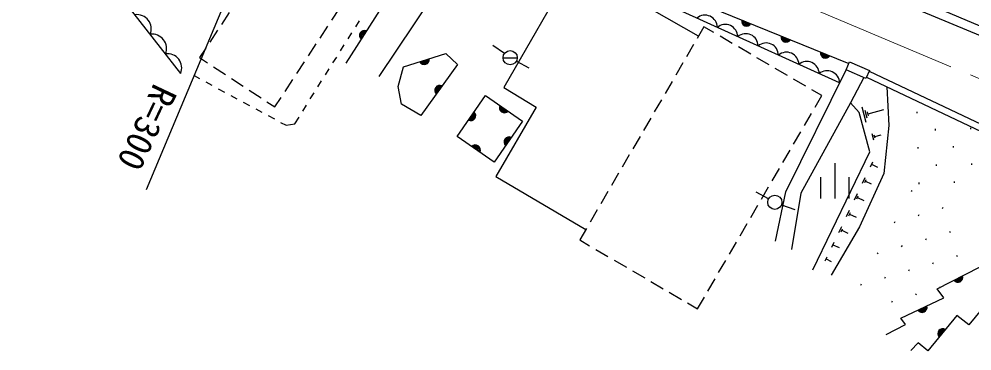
# Model space of a CAD drawing. Units: millimetres, scale not verified. Extents: x 40000 to 680000, y 20000 to 380000.
# Drawn here: x 442127 to 509319, y 248211 to 271612 of the extents above; entities that cross this region are included whole.
import ezdxf
from ezdxf.enums import TextEntityAlignment as Align

# ---------------------------------------------------------------- set-up
doc = ezdxf.new("R2010")
doc.units = ezdxf.units.MM
doc.header["$LTSCALE"] = 1000
doc.linetypes.add('CHAIN', pattern=[18.5, 12, -1.5, 3.5, -1.5])
for name, color, linetype, lineweight in [('M-BGD', 7, 'Continuous', 25), ('M-BGD-EXST', 7, 'Continuous', 25), ('M-BMK', 2, 'CHAIN', 13), ('M-BMK-SRVR', 3, 'Continuous', 25)]:
    doc.layers.add(name, color=color, linetype=linetype, lineweight=lineweight)
doc.styles.add('ＭＳ ゴシック', font='')
doc.styles.get('ＭＳ ゴシック').set_extended_font_data('MS Gothic')

msp = doc.modelspace()

# ---------------------------------------------------------------- linework, layer by layer
at = {"layer": 'M-BGD'}
for p, q in [((472537, 280060), (465172, 268500)), ((467524, 267572), (475076, 278876)), ((475076, 278876), (500637, 268485)), ((464175, 271528), (464723, 272365)), ((456944, 272077), (456397, 271240)), ((465863, 271053), (466129, 271476)), ((456123, 270821), (455576, 269985)), ((463354, 270273), (463901, 271110)), ((490425, 271062), (489946, 270242)), ((491126, 270653), (490425, 271062)), ((465330, 270207), (465596, 270630)), ((492422, 269897), (491558, 270401)), ((455302, 269566), (454860, 268891)), ((462532, 269018), (463080, 269855)), ((464797, 269361), (465063, 269784)), ((489694, 269810), (489191, 268947)), ((493717, 269142), (492854, 269645)), ((454860, 268891), (455425, 268521)), ((464264, 268514), (464531, 268937)), ((495013, 268386), (494149, 268890)), ((455843, 268247), (456680, 267700)), ((461711, 267763), (462259, 268599)), ((488939, 268515), (488435, 267651)), ((496309, 267630), (495445, 268134)), ((454468, 267624), (454852, 267417)), ((457099, 267426), (457935, 266878)), ((463731, 267668), (463998, 268091)), ((501882, 267521), (514436, 261572)), ((502062, 267932), (514627, 261978)), ((455292, 267179), (455732, 266942)), ((460890, 266507), (461437, 267344)), ((463199, 266822), (463465, 267245)), ((488183, 267219), (487679, 266355)), ((497604, 266874), (496741, 267378)), ((456172, 266704), (456612, 266467)), ((457052, 266229), (457492, 265992)), ((458354, 266605), (459191, 266057)), ((460174, 265414), (460616, 266089)), ((462666, 265976), (462932, 266399)), ((498738, 266213), (498036, 266622)), ((498259, 265393), (498738, 266213)), ((457932, 265754), (458372, 265517)), ((459609, 265783), (460174, 265414)), ((462133, 265129), (462399, 265552)), ((487427, 265923), (486923, 265060)), ((458812, 265279), (459252, 265042)), ((459692, 264804), (460132, 264567)), ((497504, 264098), (498007, 264961)), ((501870, 264311), (501577, 265408)), ((501934, 264622), (501788, 265171)), ((502035, 264796), (501961, 265070)), ((501998, 264933), (503096, 265226)), ((505455, 264978), (505452, 265078)), ((460572, 264329), (460955, 264123)), ((460955, 264123), (461567, 264231)), ((461567, 264231), (461867, 264706)), ((486671, 264628), (486168, 263764)), ((496748, 262802), (497252, 263666)), ((502408, 263067), (502288, 263516)), ((502490, 263210), (502430, 263434)), ((502460, 263322), (502909, 263442)), ((506741, 263765), (506738, 263865)), ((509240, 263838), (509237, 263938)), ((485916, 263332), (485412, 262468)), ((495992, 261506), (496496, 262370)), ((505528, 262479), (505525, 262579)), ((508027, 262552), (508024, 262652)), ((485160, 262036), (484656, 261172)), ((499642, 261461), (499642, 258961)), ((502166, 261200), (502328, 261538)), ((509313, 261339), (509310, 261439)), ((484404, 260741), (483900, 259877)), ((495236, 260211), (495740, 261074)), ((502247, 261369), (502669, 261166)), ((506814, 261266), (506811, 261366)), ((498642, 260461), (498642, 258961)), ((500642, 260461), (500642, 258961)), ((501603, 260032), (501801, 260443)), ((501755, 260085), (501854, 260291)), ((501805, 260188), (502215, 259990)), ((505601, 259980), (505598, 260080)), ((508100, 260053), (508097, 260153)), ((483648, 259445), (483144, 258581)), ((494481, 258915), (494984, 259779)), ((505052, 259443), (505099, 259531)), ((501043, 258870), (501251, 259301)), ((501203, 258926), (501307, 259142)), ((501255, 259034), (501686, 258826)), ((482893, 258149), (482389, 257285)), ((493725, 257619), (494229, 258483)), ((500473, 257687), (500691, 258139)), ((507249, 258251), (507297, 258339)), ((500641, 257746), (500749, 257972)), ((500695, 257859), (501147, 257641)), ((505555, 257748), (505602, 257836)), ((482137, 256853), (481658, 256034)), ((492969, 256323), (493473, 257187)), ((499933, 256566), (500134, 256984)), ((500088, 256620), (500188, 256829)), ((500138, 256724), (500556, 256523)), ((503860, 257245), (503908, 257333)), ((481658, 256034), (482360, 255624)), ((506058, 256053), (506105, 256141)), ((507752, 256556), (507800, 256644)), ((482792, 255373), (483655, 254869)), ((492213, 255028), (492717, 255892)), ((499434, 255529), (499602, 255879)), ((499518, 255704), (499955, 255494)), ((504363, 255550), (504411, 255638)), ((498964, 254554), (499102, 254840)), ((499033, 254697), (499391, 254525)), ((502668, 255048), (502716, 255135)), ((508255, 254862), (508303, 254950)), ((484087, 254617), (484951, 254113)), ((491457, 253732), (491961, 254596)), ((506561, 254359), (506608, 254447)), ((485383, 253861), (486247, 253357)), ((503171, 253353), (503219, 253441)), ((504866, 253856), (504913, 253944)), ((486679, 253105), (487543, 252601)), ((490702, 252436), (491206, 253300)), ((501476, 252850), (501524, 252938)), ((507063, 252664), (507111, 252752)), ((487974, 252349), (488838, 251846)), ((489971, 251185), (490450, 252005)), ((505369, 252161), (505416, 252249)), ((489270, 251594), (489971, 251185)), ((503674, 251658), (503722, 251746))]:
    msp.add_line(p, q, dxfattribs=at)
for points in [[(453527, 267783), (449236, 273291), (447003, 276781), (444641, 282081), (442127, 291336)], [(470627, 286762), (485866, 280451), (517775, 267188), (520771, 266203)], [(499985, 267110), (481313, 275593), (476381, 277818), (473860, 277055)], [(490042, 270406), (481270, 275423), (476309, 266790), (478582, 265392), (475757, 260516), (482089, 256772)], [(521053, 266480), (518930, 267311), (502368, 274301)], [(495470, 255952), (496206, 259427), (500443, 268041)], [(501685, 267498), (500752, 265708), (497260, 259326), (496603, 255355)], [(503314, 266842), (503448, 264113), (503096, 260719), (501383, 256952), (499397, 253547)], [(498108, 253930), (502111, 262240), (501367, 265026), (500752, 265708)], [(503281, 249375), (504637, 250068), (504296, 250517), (507348, 251947), (506857, 252598), (509846, 254119), (517066, 259560)], [(518117, 258176), (511888, 253447), (509107, 250052), (508242, 250704), (506206, 248211), (505534, 248788), (505011, 248232)]]:
    msp.add_lwpolyline(points, dxfattribs=at)
for points in [[(470451, 264816), (469106, 265600), (468866, 266865), (469234, 268242), (472212, 269187), (473045, 268418)], [(500687, 268599), (502086, 267987), (501842, 267429), (500443, 268041)], [(477624, 264415), (475639, 261533), (473031, 263329), (475017, 266212)]]:
    msp.add_lwpolyline(points, close=True, dxfattribs=at)
for centre, radius, start, end in [((450442, 270911), 1012, 338.30503, 97.53713), ((490495, 271013), 872, 0.83018, 130.30777), ((493435, 271471), 354, 166.67459, 329.07977), ((493435, 271471), 283, 168.89863, 326.85573), ((493435, 271471), 212, 172.64496, 323.10941), ((493435, 271471), 142, 180.35669, 315.39768), ((466482, 270455), 354, 66.29542, 228.7006), ((491931, 270360), 872, 0.83018, 130.30777), ((493435, 271471), 100, 190.67435, 305.08002), ((451515, 269534), 1012, 338.30503, 97.53713), ((466482, 270455), 283, 68.51946, 226.47656), ((466482, 270455), 212, 72.26578, 222.73023), ((466482, 270455), 142, 79.97751, 215.0185), ((466482, 270455), 100, 90.29518, 204.70084), ((493368, 269708), 872, 0.83018, 130.30777), ((496214, 270341), 354, 166.67459, 329.07977), ((496214, 270341), 283, 168.89863, 326.85573), ((496214, 270341), 212, 172.64496, 323.10941), ((496214, 270341), 142, 180.35669, 315.39768), ((496214, 270341), 100, 190.67435, 305.08002), ((494804, 269055), 872, 0.83018, 130.30777), ((452587, 268157), 1012, 338.30503, 97.53713), ((470707, 268766), 354, 206.39666, 8.80184), ((470707, 268766), 283, 208.6207, 6.5778), ((470707, 268766), 212, 212.36703, 2.83148), ((496240, 268403), 872, 0.83018, 130.30777), ((498993, 269211), 354, 166.67459, 329.07977), ((498993, 269211), 283, 168.89863, 326.85573), ((498993, 269211), 212, 172.64496, 323.10941), ((498993, 269211), 142, 180.35669, 315.39768), ((498993, 269211), 100, 190.67435, 305.08002), ((470707, 268766), 142, 220.07876, 355.11975), ((470707, 268766), 100, 230.39642, 344.80208), ((497677, 267750), 872, 0.83018, 130.30777), ((499113, 267098), 872, 0.83018, 130.30777), ((471792, 266585), 354, 63.04352, 225.4487), ((471792, 266585), 283, 65.26756, 223.22466), ((471792, 266585), 212, 69.01389, 219.47834), ((471792, 266585), 142, 76.72562, 211.76661), ((471792, 266585), 100, 87.04328, 201.44894), ((476351, 265358), 354, 154.23489, 316.64006), ((476351, 265358), 283, 156.45892, 314.41603), ((476351, 265358), 212, 160.20525, 310.6697), ((473980, 264801), 354, 244.23489, 46.64006), ((473980, 264801), 283, 246.45892, 44.41603), ((473980, 264801), 212, 250.20525, 40.6697), ((473980, 264801), 142, 257.91698, 32.95797), ((473980, 264801), 100, 268.23464, 22.64031), ((476351, 265358), 142, 167.91698, 302.95797), ((476351, 265358), 100, 178.23464, 292.64031), ((474304, 262387), 354, 334.23489, 136.64006), ((476676, 262944), 354, 64.23489, 226.64006), ((476676, 262944), 283, 66.45892, 224.41603), ((476676, 262944), 212, 70.20525, 220.6697), ((476676, 262944), 142, 77.91698, 212.95797), ((476676, 262944), 100, 88.23464, 202.64031), ((474304, 262387), 283, 336.45892, 134.41603), ((474304, 262387), 212, 340.20525, 130.6697), ((474304, 262387), 142, 347.91698, 122.95797), ((474304, 262387), 100, 358.23464, 112.64031), ((508327, 253407), 354, 215.77025, 18.17543), ((508327, 253407), 283, 217.99429, 15.95139), ((508327, 253407), 212, 221.74062, 12.20507), ((508327, 253407), 142, 229.45235, 4.49334), ((508327, 253407), 100, 239.77001, 354.17568), ((505799, 251281), 354, 213.90198, 16.30716), ((505799, 251281), 283, 216.12602, 14.08312), ((505799, 251281), 212, 219.87234, 10.33679), ((505799, 251281), 142, 227.58407, 2.62506), ((505799, 251281), 100, 237.90174, 352.3074), ((507266, 249423), 354, 59.55146, 221.95664), ((507266, 249423), 283, 61.7755, 219.7326), ((507266, 249423), 212, 65.52182, 215.98627), ((507266, 249423), 142, 73.23355, 208.27454), ((507266, 249423), 100, 83.55122, 197.95688)]:
    msp.add_arc(centre, radius, start, end, dxfattribs=at)
at = {"layer": 'M-BGD-EXST'}
for p, q in [((476346, 269174), (475525, 269744)), ((476257, 268889), (477257, 268889)), ((477195, 268649), (478073, 268169)), ((494979, 258933), (494102, 259413)), ((495888, 258522), (496827, 258179))]:
    msp.add_line(p, q, dxfattribs=at)
for centre in [(476757, 268889), (495418, 258693)]:
    msp.add_circle(centre, 500, dxfattribs=at)
at = {"layer": 'M-BMK'}
msp.add_line((462657, 287205), (533456, 257505), dxfattribs=at)
at = {"layer": 'M-BMK-SRVR'}
msp.add_line((462657, 287205), (451098, 259565), dxfattribs=at)

# ---------------------------------------------------------------- texts
at = {"layer": 'M-BMK-SRVR', "style": 'ＭＳ ゴシック'}
msp.add_text('R=300', height=1833, rotation=244.717, dxfattribs=at).set_placement((452487, 266774), align=Align.MIDDLE_LEFT)

doc.saveas('drawing.dxf')
